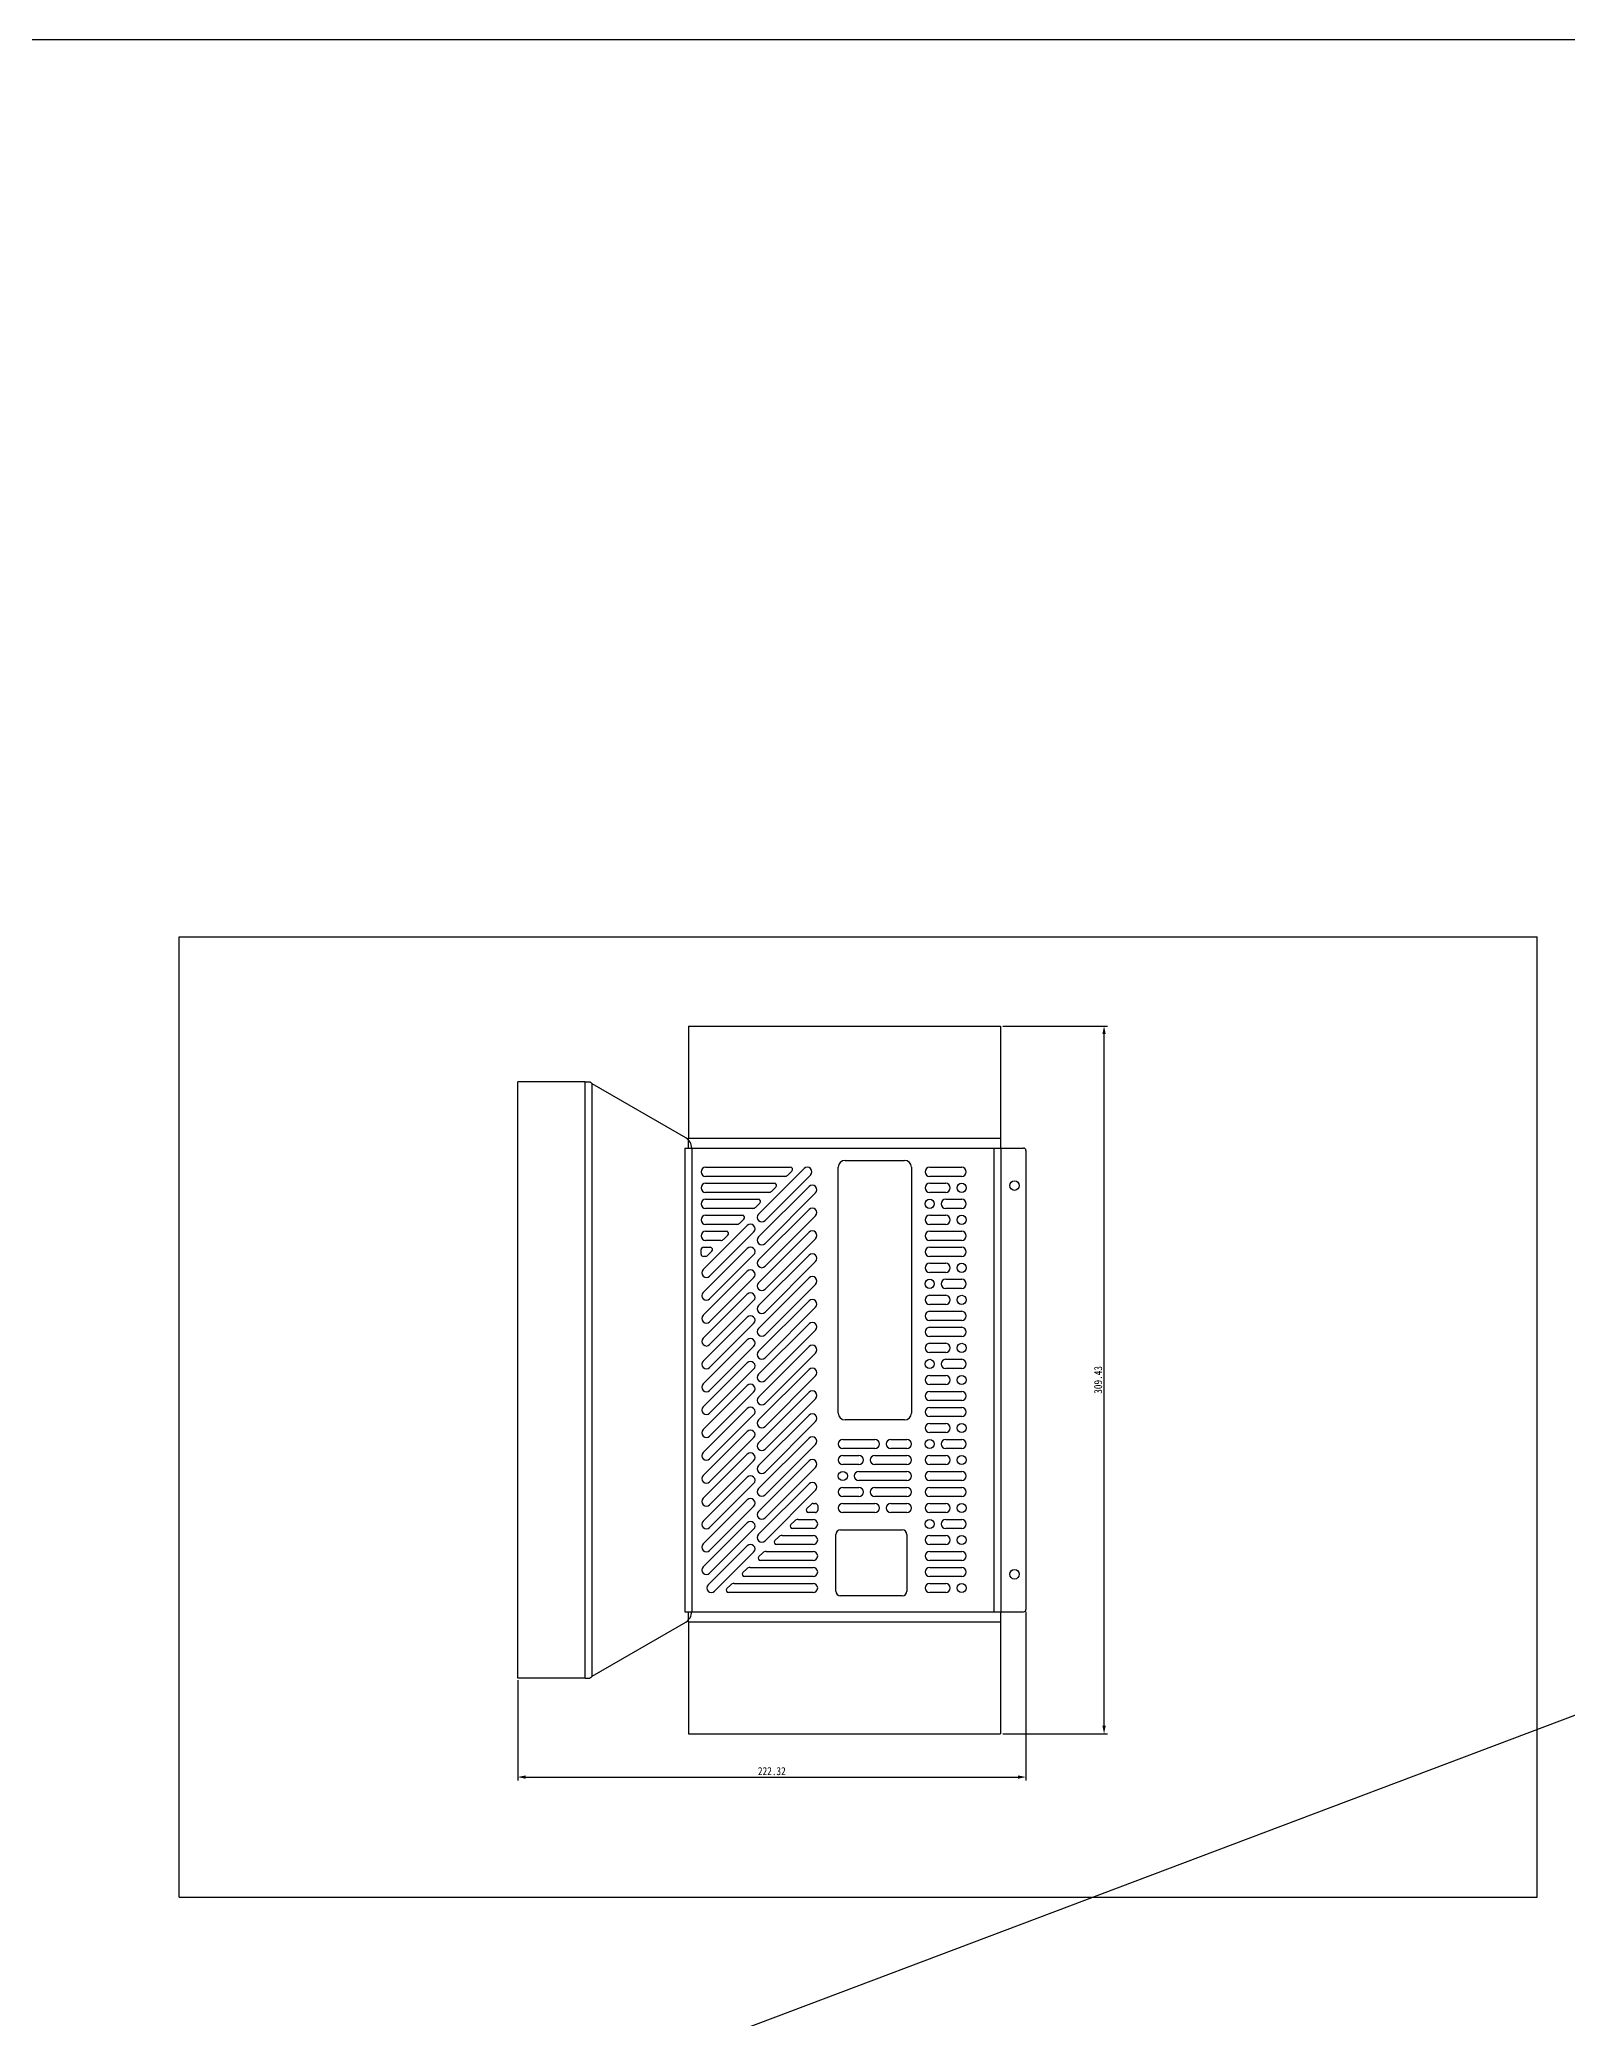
# Model space of a CAD drawing. Header units: millimetres. Extents: x -177 to 18421, y -5017 to 3255.
# Drawn here: x 9282 to 9950, y 1971 to 2836 of the extents above; entities that cross this region are included whole.
import ezdxf

# ---------------------------------------------------------------- set-up
doc = ezdxf.new("R2010")
doc.units = ezdxf.units.MM
doc.header["$LTSCALE"] = 46.255
doc.header["$PDMODE"] = 3
doc.header["$PDSIZE"] = 8
doc.layers.get('0').update_dxf_attribs({"linetype": 'CONTINUOUS'})
doc.layers.get('Defpoints').update_dxf_attribs({"linetype": 'CONTINUOUS'})
doc.layers.add('02___PRT_ALL_AXES', color=7, linetype='CONTINUOUS')
doc.styles.get("Standard").update_dxf_attribs({"font": 'txt', "width": 0.85})
doc.dimstyles.new('DIMSTYLE_1', dxfattribs={"dimtxt": 3.5, "dimasz": 3.5, "dimexe": 1.5, "dimexo": 1, "dimgap": 0.875, "dimtad": 1, "dimdsep": 46, "dimtxsty": 'Standard', "dimblk": '_FILLED', "dimcen": 0.09, "dimadec": 0, "dimazin": 0, "dimtp": 0.01, "dimtm": 0.01, "dimtfac": 1, "dimtofl": 0, "dimtmove": 0, "dimatfit": 3, "dimldrblk": '_FILLED', "dimfxl": 0, "dimtolj": 1, "dimarcsym": 0})

# ---------------------------------------------------------------- blocks, each defined once
blk = doc.blocks.new('_FILLED')
at = {"color": 0, "linetype": 'ByBlock'}
blk.add_solid([(0, 0), (-1, 0.21), (-1, -0.21)], dxfattribs=at)
blk = doc.blocks.new('*D127')
at = {"color": 0, "linetype": 'Continuous', "lineweight": -2, "transparency": 16777216}
for p, q in [((9713.2, 2148.41), (9713.2, 2074.6)), ((9490.88, 2118.43), (9490.88, 2074.6)), ((9494.38, 2076.1), (9709.7, 2076.1))]:
    blk.add_line(p, q, dxfattribs=at)
at = {"layer": 'Defpoints', "color": 0, "linetype": 'Continuous', "transparency": 16777216}
for p in [(9713.2, 2149.41), (9490.88, 2119.43), (9713.2, 2076.1)]:
    blk.add_point(p, dxfattribs=at)
at = {"color": 0, "linetype": 'Continuous', "lineweight": -2, "transparency": 16777216, "xscale": 3.5, "yscale": 3.5, "zscale": 3.5, "rotation": 180}
blk.add_blockref('_FILLED', (9490.88, 2076.1), dxfattribs=at)
at = {"color": 0, "linetype": 'Continuous', "lineweight": -2, "transparency": 16777216, "xscale": 3.5, "yscale": 3.5, "zscale": 3.5}
blk.add_blockref('_FILLED', (9713.2, 2076.1), dxfattribs=at)
at = {"color": 0, "linetype": 'Continuous', "transparency": 16777216, "insert": (9602.04, 2080.47), "char_height": 3.5, "width": 25.5, "attachment_point": 2}
blk.add_mtext('\\A1;222.32', dxfattribs=at)
blk = doc.blocks.new('*D128')
at = {"color": 0, "linetype": 'Continuous', "lineweight": -2, "transparency": 16777216}
for p, q in [((9703.09, 2404.51), (9748.88, 2404.51)), ((9747.38, 2098.58), (9747.38, 2401.01)), ((9703.09, 2095.08), (9748.88, 2095.08))]:
    blk.add_line(p, q, dxfattribs=at)
at = {"layer": 'Defpoints', "color": 0, "linetype": 'Continuous', "transparency": 16777216}
for p in [(9702.09, 2404.51), (9747.38, 2404.51), (9702.09, 2095.08)]:
    blk.add_point(p, dxfattribs=at)
at = {"color": 0, "linetype": 'Continuous', "lineweight": -2, "transparency": 16777216, "xscale": 3.5, "yscale": 3.5, "zscale": 3.5}
for p, rotation in [((9747.38, 2404.51), 90), ((9747.38, 2095.08), 270)]:
    blk.add_blockref('_FILLED', p, dxfattribs=dict(at, rotation=rotation))
at = {"color": 0, "linetype": 'Continuous', "transparency": 16777216, "insert": (9743, 2249.8), "char_height": 3.5, "width": 25.5, "attachment_point": 2, "rotation": 90}
blk.add_mtext('\\A1;309.43', dxfattribs=at)

msp = doc.modelspace()

# ---------------------------------------------------------------- linework, layer by layer
msp.add_line((11895.066, 2835.974), (3572.303, -305.175))
at = {"color": 7, "linetype": 'Continuous'}
for p, q in [((9342.826, 2023.628), (9342.826, 2443.628)), ((9342.826, 2443.628), (9936.826, 2443.628)), ((9936.826, 2023.628), (9936.826, 2443.628)), ((9342.826, 2023.628), (9936.826, 2023.628))]:
    msp.add_line(p, q, dxfattribs=at)
at = {"color": 3, "linetype": 'Continuous'}
for p, q in [((9565.593, 2404.513), (9565.593, 2355.554)), ((9565.593, 2404.513), (9702.093, 2404.513)), ((9702.093, 2404.513), (9702.093, 2355.554)), ((9490.881, 2119.43), (9490.881, 2380.162)), ((9520.381, 2380.162), (9490.881, 2380.162)), ((9564.387, 2355.682), (9523.487, 2379.296)), ((9634.093, 2345.796), (9660.093, 2345.796)), ((9702.2, 2351.179), (9712.2, 2351.179)), ((9713.2, 2350.179), (9713.2, 2149.413)), ((9573.093, 2342.799), (9610.108, 2342.799)), ((9607.694, 2338.799), (9573.093, 2338.799)), ((9596.265, 2322.299), (9616.179, 2342.213)), ((9619.008, 2339.385), (9599.093, 2319.47)), ((9610.815, 2341.092), (9609.108, 2339.385)), ((9631.093, 2235.296), (9631.093, 2342.796)), ((9663.093, 2342.796), (9663.093, 2235.296)), ((9671.093, 2342.796), (9685.093, 2342.796)), ((9685.093, 2338.796), (9671.093, 2338.796)), ((9573.093, 2335.799), (9603.108, 2335.799)), ((9600.694, 2331.799), (9573.093, 2331.799)), ((9573.093, 2328.799), (9596.108, 2328.799)), ((9596.265, 2312.299), (9618.351, 2334.385)), ((9621.179, 2331.556), (9599.093, 2309.47)), ((9603.815, 2334.092), (9602.108, 2332.385)), ((9671.093, 2335.796), (9678.093, 2335.796)), ((9678.093, 2331.796), (9671.093, 2331.796)), ((9678.093, 2328.796), (9685.093, 2328.796)), ((9593.694, 2324.799), (9573.093, 2324.799)), ((9573.093, 2321.799), (9589.108, 2321.799)), ((9589.815, 2320.092), (9588.108, 2318.385)), ((9596.815, 2327.092), (9595.108, 2325.385)), ((9596.265, 2302.299), (9618.351, 2324.385)), ((9621.179, 2321.556), (9599.093, 2299.47)), ((9671.093, 2321.796), (9678.093, 2321.796)), ((9685.093, 2324.796), (9678.093, 2324.796)), ((9572.008, 2298.042), (9591.265, 2317.299)), ((9586.694, 2317.799), (9573.093, 2317.799)), ((9573.093, 2314.799), (9582.108, 2314.799)), ((9579.694, 2310.799), (9573.093, 2310.799)), ((9594.093, 2314.47), (9574.836, 2295.213)), ((9582.815, 2313.092), (9581.108, 2311.385)), ((9596.265, 2292.299), (9618.351, 2314.385)), ((9621.179, 2311.556), (9599.093, 2289.47)), ((9678.093, 2317.796), (9671.093, 2317.796)), ((9671.093, 2314.796), (9685.093, 2314.796)), ((9685.093, 2310.796), (9671.093, 2310.796)), ((9571.093, 2304.799), (9571.093, 2306.799)), ((9572.008, 2288.042), (9591.265, 2307.299)), ((9572.093, 2307.799), (9575.108, 2307.799)), ((9573.108, 2303.799), (9572.093, 2303.799)), ((9575.815, 2306.092), (9573.815, 2304.092)), ((9594.093, 2304.47), (9574.836, 2285.213)), ((9596.265, 2282.299), (9618.351, 2304.385)), ((9671.093, 2307.796), (9685.093, 2307.796)), ((9685.093, 2303.796), (9671.093, 2303.796)), ((9572.008, 2278.042), (9591.265, 2297.299)), ((9594.093, 2294.47), (9574.836, 2275.213)), ((9596.265, 2272.299), (9618.351, 2294.385)), ((9621.179, 2301.556), (9599.093, 2279.47)), ((9671.093, 2300.796), (9678.093, 2300.796)), ((9678.093, 2296.796), (9671.093, 2296.796)), ((9678.093, 2293.796), (9685.093, 2293.796)), ((9572.008, 2268.042), (9591.265, 2287.299)), ((9621.179, 2291.556), (9599.093, 2269.47)), ((9671.093, 2286.796), (9678.093, 2286.796)), ((9685.093, 2289.796), (9678.093, 2289.796)), ((9572.008, 2258.042), (9591.265, 2277.299)), ((9594.093, 2284.47), (9574.836, 2265.213)), ((9596.265, 2262.299), (9618.351, 2284.385)), ((9621.179, 2281.556), (9599.093, 2259.47)), ((9678.093, 2282.796), (9671.093, 2282.796)), ((9671.093, 2279.796), (9685.093, 2279.796)), ((9594.093, 2274.47), (9574.836, 2255.213)), ((9596.265, 2252.299), (9618.351, 2274.385)), ((9621.179, 2271.556), (9599.093, 2249.47)), ((9685.093, 2275.796), (9671.093, 2275.796)), ((9671.093, 2272.796), (9685.093, 2272.796)), ((9685.093, 2268.796), (9671.093, 2268.796)), ((9572.008, 2248.042), (9591.265, 2267.299)), ((9594.093, 2264.47), (9574.836, 2245.213)), ((9596.265, 2242.299), (9618.351, 2264.385)), ((9621.179, 2261.556), (9599.093, 2239.47)), ((9671.093, 2265.796), (9678.093, 2265.796)), ((9678.093, 2261.796), (9671.093, 2261.796)), ((9678.093, 2258.796), (9685.093, 2258.796)), ((9572.008, 2238.042), (9591.265, 2257.299)), ((9594.093, 2254.47), (9574.836, 2235.213)), ((9596.265, 2232.299), (9618.351, 2254.385)), ((9621.179, 2251.556), (9599.093, 2229.47)), ((9671.093, 2251.796), (9678.093, 2251.796)), ((9685.093, 2254.796), (9678.093, 2254.796)), ((9572.008, 2228.042), (9591.265, 2247.299)), ((9594.093, 2244.47), (9574.836, 2225.213)), ((9596.265, 2222.299), (9618.351, 2244.385)), ((9621.179, 2241.556), (9599.093, 2219.47)), ((9678.093, 2247.796), (9671.093, 2247.796)), ((9671.093, 2244.796), (9685.093, 2244.796)), ((9572.008, 2218.042), (9591.265, 2237.299)), ((9594.093, 2234.47), (9574.836, 2215.213)), ((9596.265, 2212.299), (9618.351, 2234.385)), ((9685.093, 2240.796), (9671.093, 2240.796)), ((9671.093, 2237.796), (9685.093, 2237.796)), ((9685.093, 2233.796), (9671.093, 2233.796)), ((9572.008, 2208.042), (9591.265, 2227.299)), ((9594.093, 2224.47), (9574.836, 2205.213)), ((9596.265, 2202.299), (9618.351, 2224.385)), ((9621.179, 2231.556), (9599.093, 2209.47)), ((9660.093, 2232.296), (9634.093, 2232.296)), ((9671.093, 2230.796), (9678.093, 2230.796)), ((9678.093, 2226.796), (9671.093, 2226.796)), ((9572.008, 2198.042), (9591.265, 2217.299)), ((9621.179, 2221.556), (9599.093, 2199.47)), ((9633.093, 2223.796), (9647.093, 2223.796)), ((9647.093, 2219.796), (9633.093, 2219.796)), ((9633.093, 2216.796), (9640.093, 2216.796)), ((9647.093, 2216.796), (9661.093, 2216.796)), ((9654.093, 2223.796), (9661.093, 2223.796)), ((9661.093, 2219.796), (9654.093, 2219.796)), ((9671.093, 2216.796), (9678.093, 2216.796)), ((9678.093, 2223.796), (9685.093, 2223.796)), ((9685.093, 2219.796), (9678.093, 2219.796)), ((9572.008, 2188.042), (9591.265, 2207.299)), ((9594.093, 2214.47), (9574.836, 2195.213)), ((9596.265, 2192.299), (9618.351, 2214.385)), ((9621.179, 2211.556), (9599.093, 2189.47)), ((9640.093, 2212.796), (9633.093, 2212.796)), ((9640.093, 2209.796), (9661.093, 2209.796)), ((9661.093, 2212.796), (9647.093, 2212.796)), ((9678.093, 2212.796), (9671.093, 2212.796)), ((9671.093, 2209.796), (9685.093, 2209.796)), ((9594.093, 2204.47), (9574.836, 2185.213)), ((9596.265, 2182.299), (9618.351, 2204.385)), ((9621.179, 2201.556), (9599.093, 2179.47)), ((9633.093, 2202.796), (9640.093, 2202.796)), ((9640.093, 2198.796), (9633.093, 2198.796)), ((9661.093, 2205.796), (9640.093, 2205.796)), ((9647.093, 2202.796), (9661.093, 2202.796)), ((9661.093, 2198.796), (9647.093, 2198.796)), ((9685.093, 2205.796), (9671.093, 2205.796)), ((9671.093, 2202.796), (9685.093, 2202.796)), ((9685.093, 2198.796), (9671.093, 2198.796)), ((9572.008, 2178.042), (9591.265, 2197.299)), ((9594.093, 2194.47), (9574.836, 2175.213)), ((9617.372, 2193.506), (9619.372, 2195.506)), ((9621.093, 2191.799), (9618.079, 2191.799)), ((9620.079, 2195.799), (9621.093, 2195.799)), ((9622.093, 2194.799), (9622.093, 2192.799)), ((9633.093, 2195.796), (9647.093, 2195.796)), ((9647.093, 2191.796), (9633.093, 2191.796)), ((9654.093, 2195.796), (9661.093, 2195.796)), ((9661.093, 2191.796), (9654.093, 2191.796)), ((9671.093, 2195.796), (9678.093, 2195.796)), ((9678.093, 2191.796), (9671.093, 2191.796)), ((9572.008, 2168.042), (9591.265, 2187.299)), ((9594.093, 2184.47), (9574.836, 2165.213)), ((9603.372, 2179.506), (9605.079, 2181.213)), ((9606.493, 2181.799), (9620.093, 2181.799)), ((9610.372, 2186.506), (9612.079, 2188.213)), ((9620.093, 2184.799), (9611.079, 2184.799)), ((9613.493, 2188.799), (9620.093, 2188.799)), ((9630.093, 2157.396), (9630.093, 2182.196)), ((9632.093, 2184.196), (9659.093, 2184.196)), ((9661.093, 2182.196), (9661.093, 2157.396)), ((9671.093, 2181.796), (9678.093, 2181.796)), ((9678.093, 2188.796), (9685.093, 2188.796)), ((9685.093, 2184.796), (9678.093, 2184.796)), ((9574.179, 2160.213), (9591.265, 2177.299)), ((9594.093, 2174.47), (9577.008, 2157.385)), ((9596.372, 2172.506), (9598.079, 2174.213)), ((9599.493, 2174.799), (9620.093, 2174.799)), ((9620.093, 2177.799), (9604.079, 2177.799)), ((9678.093, 2177.796), (9671.093, 2177.796)), ((9671.093, 2174.796), (9685.093, 2174.796)), ((9589.372, 2165.506), (9591.079, 2167.213)), ((9620.093, 2163.799), (9590.079, 2163.799)), ((9592.493, 2167.799), (9620.093, 2167.799)), ((9620.093, 2170.799), (9597.079, 2170.799)), ((9685.093, 2170.796), (9671.093, 2170.796)), ((9671.093, 2167.796), (9685.093, 2167.796)), ((9685.093, 2163.796), (9671.093, 2163.796)), ((9582.372, 2158.506), (9584.079, 2160.213)), ((9620.093, 2156.799), (9583.079, 2156.799)), ((9585.493, 2160.799), (9620.093, 2160.799)), ((9659.093, 2155.396), (9632.093, 2155.396)), ((9671.093, 2160.796), (9678.093, 2160.796)), ((9678.093, 2156.796), (9671.093, 2156.796)), ((9702.2, 2148.413), (9712.2, 2148.413)), ((9523.487, 2120.296), (9564.387, 2143.909)), ((9565.593, 2144.038), (9565.593, 2095.079)), ((9702.093, 2144.038), (9702.093, 2095.079)), ((9520.381, 2119.43), (9490.881, 2119.43)), ((9565.593, 2095.079), (9702.093, 2095.079))]:
    msp.add_line(p, q, dxfattribs=at)
msp.add_lwpolyline([(3572.303, 2835.974), (11895.066, 2835.974), (11895.066, -305.175), (3572.303, -305.175)], close=True)
for centre in [(9671.093, 2326.796), (9685.093, 2333.796), (9685.093, 2319.796), (9671.093, 2291.796), (9685.093, 2298.796), (9685.093, 2284.796), (9671.093, 2256.796), (9685.093, 2263.796), (9685.093, 2249.796), (9685.093, 2228.796), (9671.093, 2221.796), (9685.093, 2214.796), (9633.093, 2207.796), (9685.093, 2193.796), (9671.093, 2186.796), (9685.093, 2179.796), (9685.093, 2158.796)]:
    msp.add_circle(centre, 2, dxfattribs=at)
for centre, radius, start, end in [((9561.787, 2351.179), 5.2, 0, 60), ((9634.093, 2342.796), 3, 90, 180), ((9660.093, 2342.796), 3, 0, 90), ((9712.2, 2350.179), 1, 0, 90), ((9573.093, 2340.799), 2, 90, 270), ((9607.694, 2340.799), 2, 270, 315), ((9610.108, 2341.799), 1, 315, 90), ((9617.593, 2340.799), 2, 315, 135), ((9671.093, 2340.796), 2, 90, 270), ((9685.093, 2340.796), 2, 270, 90), ((9573.093, 2333.799), 2, 90, 270), ((9573.093, 2326.799), 2, 90, 270), ((9596.108, 2327.799), 1, 315, 90), ((9600.694, 2333.799), 2, 270, 315), ((9603.108, 2334.799), 1, 315, 90), ((9619.765, 2332.97), 2, 315, 135), ((9671.093, 2333.796), 2, 90, 270), ((9678.093, 2326.796), 2, 90, 270), ((9678.093, 2333.796), 2, 270, 90), ((9685.093, 2326.796), 2, 270, 90), ((9573.093, 2319.799), 2, 90, 270), ((9589.108, 2320.799), 1, 315, 90), ((9593.694, 2326.799), 2, 270, 315), ((9597.679, 2320.885), 2, 135, 315), ((9619.765, 2322.97), 2, 315, 135), ((9671.093, 2319.796), 2, 90, 270), ((9678.093, 2319.796), 2, 270, 90), ((9573.093, 2312.799), 2, 90, 270), ((9579.694, 2312.799), 2, 270, 315), ((9582.108, 2313.799), 1, 315, 90), ((9586.694, 2319.799), 2, 270, 315), ((9592.679, 2315.885), 2, 315, 135), ((9597.679, 2310.885), 2, 135, 315), ((9619.765, 2312.97), 2, 315, 135), ((9671.093, 2312.796), 2, 90, 270), ((9685.093, 2312.796), 2, 270, 90), ((9572.093, 2306.799), 1, 90, 180), ((9572.093, 2304.799), 1, 180, 270), ((9573.108, 2304.799), 1, 270, 315), ((9575.108, 2306.799), 1, 315, 90), ((9592.679, 2305.885), 2, 315, 135), ((9597.679, 2300.885), 2, 135, 315), ((9619.765, 2302.97), 2, 315, 135), ((9671.093, 2305.796), 2, 90, 270), ((9685.093, 2305.796), 2, 270, 90), ((9573.422, 2296.627), 2, 135, 315), ((9592.679, 2295.885), 2, 315, 135), ((9619.765, 2292.97), 2, 315, 135), ((9671.093, 2298.796), 2, 90, 270), ((9678.093, 2291.796), 2, 90, 270), ((9678.093, 2298.796), 2, 270, 90), ((9685.093, 2291.796), 2, 270, 90), ((9573.422, 2286.627), 2, 135, 315), ((9592.679, 2285.885), 2, 315, 135), ((9597.679, 2290.885), 2, 135, 315), ((9619.765, 2282.97), 2, 315, 135), ((9671.093, 2284.796), 2, 90, 270), ((9678.093, 2284.796), 2, 270, 90), ((9573.422, 2276.627), 2, 135, 315), ((9592.679, 2275.885), 2, 315, 135), ((9597.679, 2280.885), 2, 135, 315), ((9671.093, 2277.796), 2, 90, 270), ((9685.093, 2277.796), 2, 270, 90), ((9573.422, 2266.627), 2, 135, 315), ((9592.679, 2265.885), 2, 315, 135), ((9597.679, 2270.885), 2, 135, 315), ((9619.765, 2272.97), 2, 315, 135), ((9671.093, 2270.796), 2, 90, 270), ((9685.093, 2270.796), 2, 270, 90), ((9597.679, 2260.885), 2, 135, 315), ((9619.765, 2262.97), 2, 315, 135), ((9671.093, 2263.796), 2, 90, 270), ((9678.093, 2256.796), 2, 90, 270), ((9678.093, 2263.796), 2, 270, 90), ((9685.093, 2256.796), 2, 270, 90), ((9573.422, 2256.627), 2, 135, 315), ((9592.679, 2255.885), 2, 315, 135), ((9597.679, 2250.885), 2, 135, 315), ((9619.765, 2252.97), 2, 315, 135), ((9671.093, 2249.796), 2, 90, 270), ((9678.093, 2249.796), 2, 270, 90), ((9573.422, 2246.627), 2, 135, 315), ((9592.679, 2245.885), 2, 315, 135), ((9597.679, 2240.885), 2, 135, 315), ((9619.765, 2242.97), 2, 315, 135), ((9671.093, 2242.796), 2, 90, 270), ((9685.093, 2242.796), 2, 270, 90), ((9573.422, 2236.627), 2, 135, 315), ((9592.679, 2235.885), 2, 315, 135), ((9619.765, 2232.97), 2, 315, 135), ((9634.093, 2235.296), 3, 180, 270), ((9660.093, 2235.296), 3, 270, 0), ((9671.093, 2235.796), 2, 90, 270), ((9685.093, 2235.796), 2, 270, 90), ((9573.422, 2226.627), 2, 135, 315), ((9592.679, 2225.885), 2, 315, 135), ((9597.679, 2230.885), 2, 135, 315), ((9619.765, 2222.97), 2, 315, 135), ((9671.093, 2228.796), 2, 90, 270), ((9678.093, 2228.796), 2, 270, 90), ((9573.422, 2216.627), 2, 135, 315), ((9592.679, 2215.885), 2, 315, 135), ((9597.679, 2220.885), 2, 135, 315), ((9633.093, 2221.796), 2, 90, 270), ((9633.093, 2214.796), 2, 90, 270), ((9640.093, 2214.796), 2, 270, 90), ((9647.093, 2214.796), 2, 90, 270), ((9647.093, 2221.796), 2, 270, 90), ((9654.093, 2221.796), 2, 90, 270), ((9661.093, 2221.796), 2, 270, 90), ((9661.093, 2214.796), 2, 270, 90), ((9671.093, 2214.796), 2, 90, 270), ((9678.093, 2221.796), 2, 90, 270), ((9678.093, 2214.796), 2, 270, 90), ((9685.093, 2221.796), 2, 270, 90), ((9573.422, 2206.627), 2, 135, 315), ((9592.679, 2205.885), 2, 315, 135), ((9597.679, 2210.885), 2, 135, 315), ((9619.765, 2212.97), 2, 315, 135), ((9640.093, 2207.796), 2, 90, 270), ((9661.093, 2207.796), 2, 270, 90), ((9671.093, 2207.796), 2, 90, 270), ((9685.093, 2207.796), 2, 270, 90), ((9597.679, 2200.885), 2, 135, 315), ((9619.765, 2202.97), 2, 315, 135), ((9633.093, 2200.796), 2, 90, 270), ((9640.093, 2200.796), 2, 270, 90), ((9647.093, 2200.796), 2, 90, 270), ((9661.093, 2200.796), 2, 270, 90), ((9671.093, 2200.796), 2, 90, 270), ((9685.093, 2200.796), 2, 270, 90), ((9573.422, 2196.627), 2, 135, 315), ((9592.679, 2195.885), 2, 315, 135), ((9597.679, 2190.885), 2, 135, 315), ((9618.079, 2192.799), 1, 135, 270), ((9620.079, 2194.799), 1, 90, 135), ((9621.093, 2194.799), 1, 0, 90), ((9621.093, 2192.799), 1, 270, 0), ((9633.093, 2193.796), 2, 90, 270), ((9647.093, 2193.796), 2, 270, 90), ((9654.093, 2193.796), 2, 90, 270), ((9661.093, 2193.796), 2, 270, 90), ((9671.093, 2193.796), 2, 90, 270), ((9678.093, 2193.796), 2, 270, 90), ((9573.422, 2186.627), 2, 135, 315), ((9592.679, 2185.885), 2, 315, 135), ((9597.679, 2180.885), 2, 135, 315), ((9606.493, 2179.799), 2, 90, 135), ((9611.079, 2185.799), 1, 135, 270), ((9613.493, 2186.799), 2, 90, 135), ((9620.093, 2186.799), 2, 270, 90), ((9620.093, 2179.799), 2, 270, 90), ((9632.093, 2182.196), 2, 90, 180), ((9659.093, 2182.196), 2, 0, 90), ((9671.093, 2179.796), 2, 90, 270), ((9678.093, 2186.796), 2, 90, 270), ((9678.093, 2179.796), 2, 270, 90), ((9685.093, 2186.796), 2, 270, 90), ((9573.422, 2176.627), 2, 135, 315), ((9592.679, 2175.885), 2, 315, 135), ((9597.079, 2171.799), 1, 135, 270), ((9599.493, 2172.799), 2, 90, 135), ((9604.079, 2178.799), 1, 135, 270), ((9620.093, 2172.799), 2, 270, 90), ((9671.093, 2172.796), 2, 90, 270), ((9685.093, 2172.796), 2, 270, 90), ((9573.422, 2166.627), 2, 135, 315), ((9590.079, 2164.799), 1, 135, 270), ((9592.493, 2165.799), 2, 90, 135), ((9620.093, 2165.799), 2, 270, 90), ((9671.093, 2165.796), 2, 90, 270), ((9685.093, 2165.796), 2, 270, 90), ((9575.593, 2158.799), 2, 135, 315), ((9583.079, 2157.799), 1, 135, 270), ((9585.493, 2158.799), 2, 90, 135), ((9620.093, 2158.799), 2, 270, 90), ((9632.093, 2157.396), 2, 180, 270), ((9659.093, 2157.396), 2, 270, 0), ((9671.093, 2158.796), 2, 90, 270), ((9678.093, 2158.796), 2, 270, 90), ((9561.787, 2148.413), 5.2, 300, 0), ((9712.2, 2149.413), 1, 270, 0)]:
    msp.add_arc(centre, radius, start, end, dxfattribs=at)
at = {"layer": '02___PRT_ALL_AXES', "color": 3, "linetype": 'Continuous'}
for p, q in [((9520.381, 2119.43), (9520.381, 2380.162)), ((9520.381, 2380.162), (9522.452, 2380.162)), ((9523.487, 2120.296), (9523.487, 2379.296)), ((9565.593, 2351.179), (9565.593, 2355.554)), ((9565.593, 2355.554), (9702.093, 2355.554)), ((9702.093, 2355.554), (9702.093, 2351.179)), ((9563.987, 2351.179), (9563.987, 2148.413)), ((9563.987, 2351.179), (9702.2, 2351.179)), ((9567.093, 2351.179), (9567.093, 2148.413)), ((9699.093, 2351.179), (9699.093, 2148.413)), ((9702.2, 2351.179), (9702.2, 2148.413)), ((9563.987, 2148.413), (9702.2, 2148.413)), ((9565.593, 2144.038), (9565.593, 2148.413)), ((9702.093, 2148.413), (9702.093, 2144.038)), ((9565.593, 2144.038), (9702.093, 2144.038)), ((9520.381, 2119.43), (9522.452, 2119.43))]:
    msp.add_line(p, q, dxfattribs=at)
for centre in [(9708.2, 2334.796), (9708.2, 2164.796)]:
    msp.add_circle(centre, 2.1, dxfattribs=at)
for points in [[(9522.452, 2380.162), (9522.535, 2380.098), (9522.889, 2379.82), (9523.228, 2379.523), (9523.487, 2379.296)], [(9522.452, 2119.43), (9522.535, 2119.493), (9522.889, 2119.772), (9523.228, 2120.068), (9523.487, 2120.296)]]:
    msp.add_open_spline(points, degree=3, knots=[0, 0, 0, 0, 0.2332043, 1, 1, 1, 1], dxfattribs=at)

# ---------------------------------------------------------------- dimensions: what is measured, and where the dimension line sits
at = {"color": 2, "linetype": 'Continuous'}
dim = msp.add_linear_dim(base=(9747.378, 2404.513), p1=(9702.093, 2095.079), p2=(9702.093, 2404.513), angle=90, dimstyle='DIMSTYLE_1', dxfattribs=at)
dim.commit()
dim.dimension.update_dxf_attribs({"geometry": '*D128', "text_midpoint": (9747.378, 2249.796), "dimtype": 160})
dim = msp.add_linear_dim(base=(9713.2, 2076.096), p1=(9490.881, 2119.43), p2=(9713.2, 2149.413), dimstyle='DIMSTYLE_1', dxfattribs=at)
dim.commit()
dim.dimension.update_dxf_attribs({"geometry": '*D127', "text_midpoint": (9602.04, 2076.096), "dimtype": 160})

doc.saveas('drawing.dxf')
